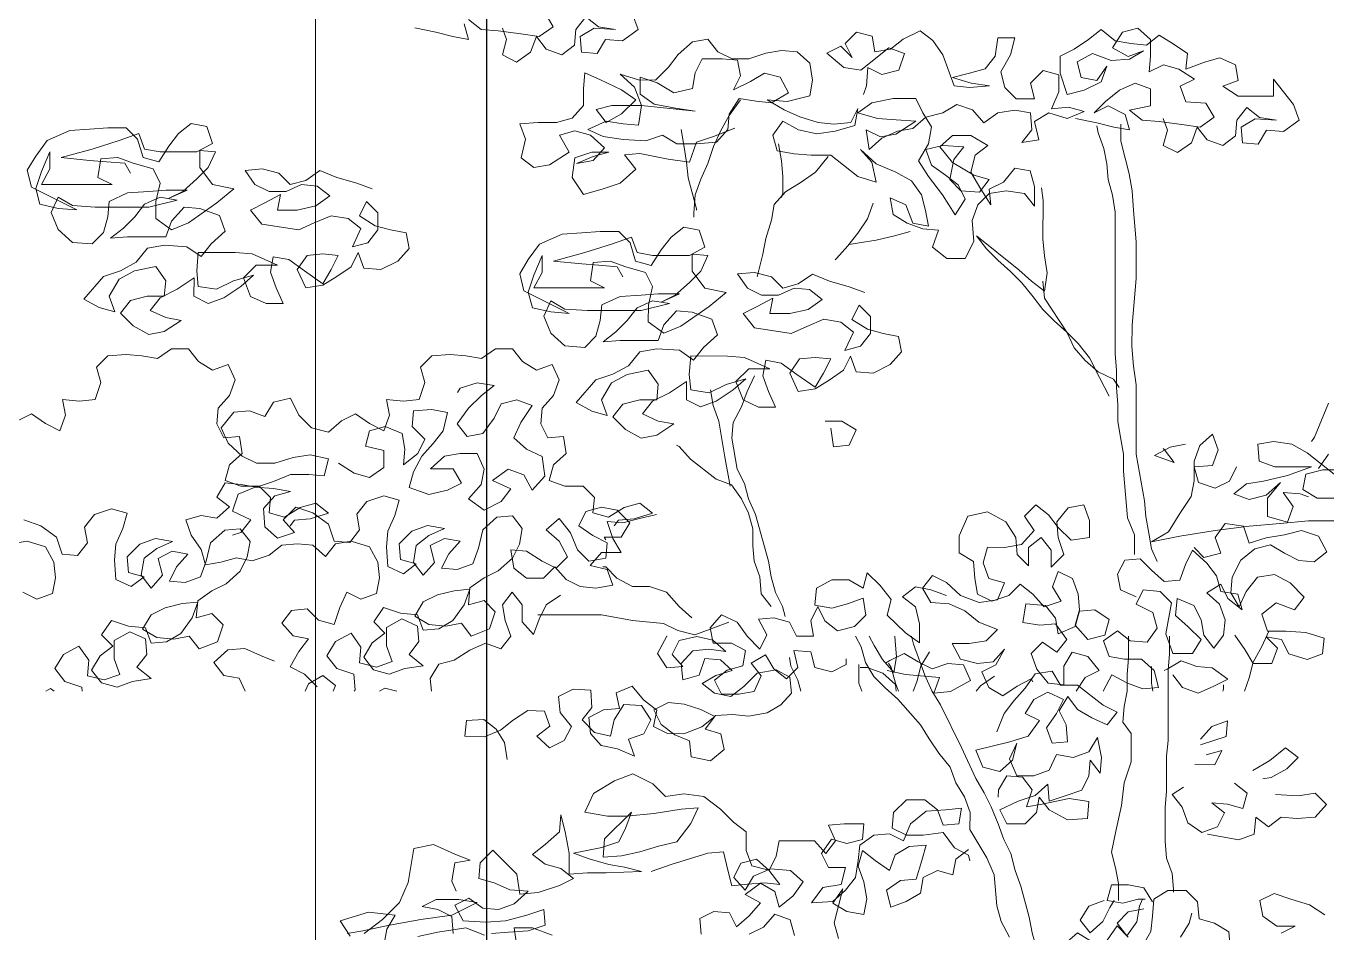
# Model space of a CAD drawing. Header units: metres. Extents: x -58 to 722, y -1100 to 345.
# Drawn here: x 23.128 to 23.697, y 123.825 to 124.221 of the extents above; entities that cross this region are included whole.
import ezdxf

# ---------------------------------------------------------------- set-up
doc = ezdxf.new("R2010")
doc.units = ezdxf.units.M
doc.header["$MEASUREMENT"] = 0
doc.linetypes.add('CENTER2', pattern=[1.125, 0.75, -0.125, 0.125, -0.125])
doc.linetypes.add('CENTERX2', pattern=[4, 2.5, -0.5, 0.5, -0.5])
doc.layers.add('FSR_ARQ_002MURO', color=150, linetype='Continuous', lineweight=30)
doc.layers.add('FSR_ARQ_006ARBOLES', color=74, linetype='Continuous', lineweight=0)
doc.layers.add('FSR_ARQ_016EJES', color=135, linetype='CENTER2')

# ---------------------------------------------------------------- blocks, each defined once
blk = doc.blocks.new('arboles fsr 01')
at = {"layer": 'FSR_ARQ_006ARBOLES', "color": 35}
for points in [[(186.51582, -35.3543), (186.50865, -35.37145), (186.50722, -35.3736)], [(186.51078, -35.38719), (186.51579, -35.38004)], [(186.41776, -35.43073), (186.41777, -35.42072), (186.41421, -35.41213), (186.41208, -35.38853), (186.41209, -35.37995), (186.41067, -35.37136), (186.40924, -35.3635), (186.40925, -35.35491), (186.40854, -35.34633), (186.40855, -35.33775), (186.40784, -35.32916), (186.40791, -35.25764), (186.40649, -35.24906), (186.40435, -35.24119), (186.40364, -35.23332), (186.40222, -35.22546), (186.39936, -35.21759), (186.39865, -35.21401)], [(186.41081, -35.21331), (186.4108, -35.22189), (186.41294, -35.23047), (186.41508, -35.23834), (186.4165, -35.24692), (186.41721, -35.25694), (186.41862, -35.27267), (186.41861, -35.29127), (186.41644, -35.31487), (186.41643, -35.3256), (186.41714, -35.33561), (186.41856, -35.34491), (186.41853, -35.37995), (186.4228, -35.40356), (186.4235, -35.41143), (186.42493, -35.42001), (186.42635, -35.42788), (186.4292, -35.43432)], [(186.40496, -35.35062), (186.39997, -35.34132), (186.39497, -35.3313), (186.38925, -35.32414), (186.38354, -35.31841), (186.37711, -35.31269), (186.37139, -35.30696), (186.36639, -35.30052), (186.36067, -35.29336), (186.35496, -35.28763), (186.34853, -35.28191), (186.34281, -35.27618), (186.33781, -35.26974), (186.35925, -35.28692), (186.36568, -35.29265), (186.37211, -35.29766), (186.37355, -35.28837), (186.37213, -35.27978), (186.37142, -35.2712), (186.37144, -35.25189), (186.37073, -35.24545)], [(186.3714, -35.29266), (186.37211, -35.30124), (186.38354, -35.31841), (186.38711, -35.32628), (186.39282, -35.33273), (186.39925, -35.33845), (186.40712, -35.34204), (186.40997, -35.34633)], [(186.22546, -35.34044), (186.22188, -35.3483), (186.21901, -35.35617), (186.21471, -35.36403), (186.21399, -35.3719), (186.21683, -35.38764), (186.2204, -35.39479), (186.22254, -35.40266), (186.22611, -35.41053), (186.23253, -35.43414), (186.23395, -35.44201), (186.23609, -35.44988), (186.23966, -35.45703), (186.24108, -35.46204)], [(186.23393, -35.45703), (186.22893, -35.45058), (186.22823, -35.442), (186.22537, -35.43413), (186.22467, -35.42626), (186.22467, -35.41768), (186.22253, -35.40981), (186.21897, -35.40266), (186.21397, -35.3955), (186.2061, -35.39263), (186.19324, -35.38261), (186.18752, -35.37617), (186.18609, -35.37545)], [(186.19388, -35.46271), (186.18745, -35.45698), (186.18102, -35.44983), (186.17244, -35.44696), (186.16385, -35.44695), (186.15599, -35.44265), (186.15028, -35.43692), (186.14884, -35.43692)], [(186.21247, -35.46487), (186.20317, -35.46844), (186.1953, -35.47129), (186.18672, -35.46914), (186.17957, -35.46556), (186.16384, -35.46411), (186.14811, -35.46124), (186.11592, -35.46121)], [(186.35449, -35.62409), (186.35021, -35.61621), (186.34807, -35.60835), (186.34665, -35.59261), (186.34308, -35.58402), (186.33451, -35.56971), (186.33452, -35.56113), (186.33167, -35.55326), (186.32738, -35.5461), (186.32453, -35.53823), (186.31882, -35.53108), (186.31382, -35.52392), (186.30953, -35.51677), (186.2981, -35.50388), (186.29167, -35.49815), (186.28595, -35.49243), (186.28167, -35.48527), (186.27953, -35.4774), (186.27654, -35.47191)], [(186.28358, -35.47191), (186.28597, -35.47669), (186.29025, -35.48385), (186.29597, -35.49029), (186.2974, -35.48242), (186.2967, -35.47456), (186.29648, -35.47191)], [(186.30497, -35.47191), (186.30599, -35.476), (186.3117, -35.49174), (186.31527, -35.49961), (186.31955, -35.50676), (186.33026, -35.52823), (186.3374, -35.54397), (186.34168, -35.55112), (186.34525, -35.55828), (186.34882, -35.56686), (186.35167, -35.57473), (186.35524, -35.58189), (186.35738, -35.59047), (186.36024, -35.59834), (186.36451, -35.61408), (186.36594, -35.62195), (186.36807, -35.62982)], [(186.40958, -35.60554), (186.40959, -35.59696), (186.40816, -35.58909), (186.40602, -35.58122), (186.40818, -35.5705), (186.41105, -35.55762), (186.41249, -35.54618), (186.41608, -35.53546), (186.41609, -35.52115), (186.41181, -35.51543), (186.41253, -35.50756), (186.41397, -35.4997), (186.41397, -35.49111), (186.4147, -35.48325), (186.41471, -35.47191)], [(186.43545, -35.47191), (186.43544, -35.48112), (186.43472, -35.48899), (186.43468, -35.52475), (186.43396, -35.53261), (186.43394, -35.55049), (186.43322, -35.55836), (186.43321, -35.57552), (186.43391, -35.58411), (186.43677, -35.59198), (186.43748, -35.59985), (186.43747, -35.60128)], [(186.48567, -35.46941), (186.48209, -35.47728), (186.47779, -35.48514), (186.47564, -35.49301), (186.47336, -35.49982)], [(186.24901, -35.49982), (186.24749, -35.49423), (186.24392, -35.48707), (186.24321, -35.48278)], [(186.29833, -35.49982), (186.29684, -35.4957), (186.2947, -35.48783), (186.29327, -35.48569)], [(186.3469, -35.49217), (186.33975, -35.49717), (186.33762, -35.49982)], [(186.4263, -35.48724), (186.42629, -35.49582), (186.42701, -35.49982)], [(186.46239, -35.49982), (186.46276, -35.49872), (186.46276, -35.49657)]]:
    blk.add_lwpolyline(points, dxfattribs=at)
at = {"layer": 'FSR_ARQ_006ARBOLES'}
for points in [[(186.0537, -35.16463), (186.06443, -35.16678), (186.07301, -35.16893), (186.08087, -35.17037), (186.07874, -35.1625)], [(186.08088, -35.16036), (186.08732, -35.16537), (186.0959, -35.16609), (186.10734, -35.16754), (186.11664, -35.16897), (186.12379, -35.16397), (186.11951, -35.15682)], [(186.16385, -35.15757), (186.1667, -35.16544), (186.15883, -35.17116), (186.15025, -35.17044), (186.14595, -35.17758), (186.13808, -35.17686), (186.13738, -35.16899), (186.14453, -35.16471), (186.15526, -35.16543), (186.14668, -35.164), (186.14025, -35.15898), (186.13523, -35.16542), (186.13451, -35.17328), (186.12807, -35.17828), (186.12021, -35.17541), (186.11521, -35.16897), (186.11234, -35.17684), (186.10518, -35.18184), (186.09803, -35.17825), (186.10019, -35.17039), (186.09804, -35.16467)], [(186.21556, -35.21527), (186.20483, -35.21955), (186.19624, -35.22241), (186.19266, -35.23242), (186.18193, -35.23098), (186.16763, -35.2281), (186.15976, -35.22881), (186.16548, -35.23597), (186.1576, -35.24311), (186.14902, -35.24596), (186.139, -35.24882), (186.13329, -35.24023), (186.13473, -35.23022), (186.14331, -35.22736), (186.1519, -35.22737), (186.14403, -35.22951), (186.13544, -35.23308), (186.14403, -35.23166), (186.14975, -35.22522), (186.14261, -35.21878), (186.13474, -35.21663), (186.12687, -35.21877), (186.13187, -35.22735), (186.12185, -35.23378), (186.11398, -35.2352), (186.10755, -35.23019), (186.10971, -35.2209), (186.10685, -35.21303), (186.11615, -35.21232), (186.12545, -35.21233), (186.13332, -35.21019), (186.13905, -35.20376), (186.13905, -35.19518), (186.13978, -35.18731), (186.14764, -35.19089), (186.15836, -35.19591), (186.16551, -35.20092), (186.15835, -35.20807), (186.15048, -35.21235), (186.14548, -35.20591), (186.15335, -35.20377), (186.16837, -35.20379), (186.19554, -35.20667), (186.18553, -35.20523), (186.17481, -35.20308), (186.16766, -35.19806), (186.16767, -35.18948), (186.17625, -35.19235), (186.18482, -35.19736), (186.19412, -35.19523), (186.19556, -35.18736), (186.19914, -35.18021), (186.20916, -35.18022), (186.21702, -35.18094), (186.21845, -35.18881), (186.21486, -35.19596), (186.22345, -35.19168), (186.23061, -35.18739), (186.23847, -35.18955), (186.24275, -35.19742), (186.23417, -35.20242), (186.2263, -35.20169), (186.21772, -35.20026), (186.21271, -35.20812), (186.21198, -35.21598), (186.20626, -35.22242), (186.19624, -35.22312), (186.18623, -35.22311), (186.17908, -35.21881), (186.1705, -35.22167), (186.15906, -35.22094), (186.14904, -35.2195), (186.14118, -35.21592), (186.15048, -35.21164), (186.15906, -35.21307), (186.16693, -35.2138), (186.16837, -35.20379), (186.1648, -35.19449), (186.15765, -35.18804), (186.16695, -35.19091), (186.17553, -35.19092), (186.18197, -35.18449), (186.18699, -35.17806), (186.19414, -35.17163), (186.20201, -35.1702), (186.20701, -35.17664), (186.21416, -35.18023), (186.22275, -35.18023), (186.23133, -35.17738), (186.2392, -35.17596), (186.24706, -35.17668), (186.2535, -35.18241), (186.25492, -35.19099), (186.25348, -35.19886), (186.24204, -35.20171), (186.23202, -35.20098), (186.2406, -35.206), (186.24847, -35.20958), (186.25776, -35.21245), (186.26563, -35.21317), (186.27421, -35.21247), (186.27779, -35.20532), (186.27635, -35.2139), (186.26634, -35.21675), (186.25704, -35.21817), (186.24774, -35.21602), (186.23988, -35.21172), (186.23487, -35.21887), (186.23701, -35.22674), (186.24559, -35.22817), (186.25417, -35.2289), (186.26418, -35.22891), (186.27061, -35.23392), (186.27776, -35.23965), (186.28706, -35.24252), (186.28492, -35.2325), (186.2792, -35.22606), (186.28706, -35.23322), (186.29707, -35.23752), (186.30494, -35.24182), (186.30994, -35.24897), (186.31207, -35.25684), (186.3135, -35.26471), (186.30563, -35.26327), (186.30206, -35.25397), (186.2942, -35.25039), (186.29562, -35.25897), (186.30277, -35.26327), (186.31064, -35.26614), (186.3185, -35.26686), (186.31563, -35.27544), (186.32278, -35.28117), (186.33208, -35.28118), (186.33638, -35.2726), (186.33567, -35.26187), (186.33854, -35.25401), (186.34427, -35.24829), (186.35285, -35.24687), (186.36215, -35.24831), (186.36715, -35.25475), (186.36716, -35.24473), (186.36502, -35.23686), (186.35715, -35.23543), (186.35142, -35.24257), (186.34427, -35.24614), (186.34498, -35.25401), (186.33998, -35.24614), (186.33498, -35.23755), (186.33713, -35.22897), (186.34357, -35.22397), (186.335, -35.21896), (186.3257, -35.21895), (186.31926, -35.22466), (186.32569, -35.23254), (186.33641, -35.23898), (186.34427, -35.24114), (186.33926, -35.24757), (186.32996, -35.24685), (186.32425, -35.24112), (186.3264, -35.23111), (186.33141, -35.22468), (186.32069, -35.22395), (186.3121, -35.22609), (186.31496, -35.23396), (186.3221, -35.23897), (186.32854, -35.24398), (186.33211, -35.25114), (186.32709, -35.259), (186.32066, -35.24898), (186.31352, -35.23968), (186.30852, -35.23181), (186.31354, -35.22323), (186.31497, -35.21465), (186.31069, -35.20749), (186.30712, -35.20034), (186.29568, -35.20033), (186.28495, -35.20246), (186.27779, -35.20746), (186.2878, -35.21033), (186.2971, -35.21106), (186.30711, -35.21178), (186.29709, -35.21821), (186.28922, -35.21963), (186.28207, -35.21605), (186.28349, -35.22606), (186.28994, -35.22035), (186.29781, -35.21678), (186.30568, -35.21535), (186.31212, -35.20964), (186.3207, -35.2075), (186.32786, -35.20322), (186.33572, -35.20608), (186.34144, -35.21253), (186.34859, -35.20753), (186.35718, -35.2061), (186.36504, -35.20754), (186.36575, -35.21612), (186.36074, -35.22256), (186.36932, -35.22113), (186.36719, -35.21184), (186.37434, -35.20755), (186.38364, -35.21042), (186.39222, -35.20685), (186.38436, -35.2047), (186.37577, -35.20541), (186.37936, -35.19683), (186.37937, -35.18824), (186.3715, -35.18609), (186.36506, -35.19252), (186.3672, -35.20039), (186.3579, -35.20038), (186.35218, -35.19466), (186.35004, -35.18679), (186.35506, -35.17821), (186.35721, -35.16963), (186.34863, -35.16962), (186.34719, -35.17892), (186.34218, -35.18535), (186.33431, -35.18749), (186.32572, -35.18963), (186.33502, -35.1925), (186.34432, -35.19393), (186.3343, -35.19464), (186.32644, -35.19392), (186.32073, -35.17818), (186.31573, -35.17102), (186.3093, -35.16601), (186.30071, -35.17029), (186.29427, -35.17529), (186.2864, -35.17672), (186.28498, -35.16885), (186.27711, -35.1667), (186.27139, -35.17241), (186.27496, -35.17957), (186.26924, -35.17384), (186.26208, -35.17741), (186.27066, -35.18457), (186.27924, -35.18601), (186.29355, -35.17458), (186.30142, -35.17745), (186.29855, -35.18603), (186.28997, -35.18816), (186.28282, -35.18458), (186.28209, -35.19388), (186.28066, -35.19817)], [(186.38793, -35.21042), (186.39865, -35.21258), (186.40723, -35.21473), (186.4151, -35.21617), (186.41296, -35.2083), (186.40438, -35.204), (186.39723, -35.20757), (186.40296, -35.20186), (186.41011, -35.19614), (186.41798, -35.19257), (186.42585, -35.19544), (186.42584, -35.20402), (186.41511, -35.20616), (186.42154, -35.21117), (186.43012, -35.21189), (186.44157, -35.21333), (186.45086, -35.21477), (186.45802, -35.20977), (186.45373, -35.20262), (186.44372, -35.20189), (186.44087, -35.19402), (186.44802, -35.19045), (186.44016, -35.18544), (186.4323, -35.18329), (186.42514, -35.18686), (186.42586, -35.17899), (186.42587, -35.17041), (186.41944, -35.16468), (186.41157, -35.16682), (186.40656, -35.17468), (186.41442, -35.17898), (186.42229, -35.17613), (186.41513, -35.18041), (186.40583, -35.18112), (186.39654, -35.17753), (186.38867, -35.18182), (186.39081, -35.18969), (186.39867, -35.19112), (186.40369, -35.18398), (186.40082, -35.19184), (186.39223, -35.19612), (186.38365, -35.19826), (186.38008, -35.18753), (186.38009, -35.17895), (186.38724, -35.17538), (186.3944, -35.17038), (186.40084, -35.16538), (186.40799, -35.17111), (186.41586, -35.17254), (186.42372, -35.17327), (186.43016, -35.16827), (186.43731, -35.17256), (186.44446, -35.17758), (186.44374, -35.18544), (186.45304, -35.18188), (186.46091, -35.17974), (186.46877, -35.18332), (186.47019, -35.19119), (186.46232, -35.19404), (186.47019, -35.19906), (186.48807, -35.19907), (186.48807, -35.19049), (186.49807, -35.20337), (186.50093, -35.21124), (186.49306, -35.21696), (186.48447, -35.21623), (186.48018, -35.22338), (186.47231, -35.22266), (186.4716, -35.21479), (186.47876, -35.21051), (186.48949, -35.21123), (186.4809, -35.20979), (186.47447, -35.20478), (186.46946, -35.21121), (186.46874, -35.21908), (186.4623, -35.22408), (186.45443, -35.22121), (186.44943, -35.21477), (186.44656, -35.22264), (186.43941, -35.22764), (186.43226, -35.22405), (186.43441, -35.21619), (186.43227, -35.21046)], [(186.21843, -35.20097), (186.21271, -35.20883), (186.20841, -35.2167), (186.20482, -35.22456), (186.20196, -35.23314), (186.19837, -35.241), (186.1955, -35.24887), (186.19478, -35.25817), (186.19478, -35.26031)], [(186.03225, -35.24595), (186.02439, -35.24309), (186.01438, -35.24022), (186.0058, -35.23663), (185.99864, -35.24163), (185.99077, -35.24377), (185.98506, -35.23804), (185.97648, -35.23589), (185.96789, -35.2366), (185.97289, -35.24375), (185.98004, -35.24734), (185.98862, -35.24735), (185.99649, -35.24378), (186.00436, -35.2445), (186.01079, -35.24951), (186.00364, -35.25451), (185.99434, -35.25665), (185.98432, -35.25664), (185.98576, -35.24877), (185.97789, -35.25306), (185.97074, -35.25663), (185.97645, -35.26378), (185.99504, -35.26666), (186.00291, -35.26309), (186.0115, -35.25952), (186.02008, -35.26096), (186.02651, -35.26597), (186.02221, -35.27527), (186.03008, -35.27313), (186.03509, -35.2667), (186.0351, -35.25812), (186.02939, -35.25239), (186.0258, -35.25954), (186.03367, -35.26455), (186.04153, -35.2667), (186.0494, -35.26814), (186.05082, -35.27601), (186.04509, -35.28244), (186.03651, -35.28672), (186.02792, -35.286), (186.02507, -35.27813), (186.02149, -35.28528), (186.01433, -35.29028), (186.00718, -35.29457), (185.99859, -35.29599), (185.99431, -35.28669), (185.99932, -35.27954), (186.00719, -35.27883), (186.01506, -35.27955), (186.01147, -35.2867), (186.00718, -35.29385), (185.99789, -35.2874), (185.99002, -35.28168), (185.98216, -35.28024), (185.98072, -35.2881), (185.98357, -35.29597), (185.98714, -35.30384), (185.97856, -35.30384), (185.9707, -35.30025), (185.96713, -35.29095), (185.97357, -35.28452), (185.9843, -35.28453), (185.97143, -35.2788), (185.96285, -35.27807), (185.94425, -35.27806), (185.94353, -35.28735), (185.94424, -35.29522), (185.95353, -35.29666), (185.96212, -35.29238), (185.97214, -35.28953), (185.96569, -35.29524), (185.95711, -35.30096), (185.94924, -35.30381), (185.94209, -35.30023), (185.9421, -35.29093), (185.93351, -35.29664), (185.92492, -35.30093), (185.91991, -35.30736), (185.92777, -35.31094), (185.93564, -35.31238), (185.92705, -35.31809), (185.91918, -35.31952), (185.91132, -35.31522), (185.90489, -35.30878), (185.9099, -35.30234), (185.91849, -35.30021), (185.92707, -35.30021), (185.92779, -35.29235), (185.92279, -35.28519), (185.91206, -35.28733), (185.90419, -35.29161), (185.89918, -35.30019), (185.90203, -35.30806), (185.89416, -35.3059), (185.8863, -35.30161), (185.89632, -35.29017), (185.90491, -35.28732), (185.91278, -35.28304), (185.91851, -35.27589), (185.92709, -35.27447), (185.93853, -35.27519), (185.94568, -35.2802), (185.95069, -35.27377), (185.95785, -35.26734), (185.955, -35.25947), (185.94499, -35.25589), (185.93712, -35.25517), (185.93068, -35.26231), (185.92781, -35.27018), (185.9085, -35.27016), (185.89992, -35.27087), (185.90636, -35.26586), (185.91209, -35.26015), (185.9171, -35.25372), (185.92497, -35.25015), (185.93355, -35.25159), (185.91924, -35.25515), (185.89207, -35.25512), (185.88062, -35.2544), (185.87347, -35.2501), (185.86989, -35.25796), (185.87346, -35.26655), (185.88061, -35.27299), (185.89062, -35.27372), (185.89634, -35.268), (185.8985, -35.26014), (185.89922, -35.25227), (185.90852, -35.24799), (185.91925, -35.24728), (185.92783, -35.24657), (185.93856, -35.24658), (185.92926, -35.25087), (185.93641, -35.2473), (185.94357, -35.24087), (185.9493, -35.23515), (185.95288, -35.22729), (185.94502, -35.22656), (185.94501, -35.23515), (185.95144, -35.24374), (185.96216, -35.24589), (185.95357, -35.25303), (185.93926, -35.26303), (185.93068, -35.2666), (185.92281, -35.26087), (185.92282, -35.25229), (185.92498, -35.243), (185.92141, -35.23584), (185.9114, -35.23297), (185.90353, -35.2301), (185.89495, -35.23081), (185.89351, -35.24011), (185.90066, -35.24369), (185.8649, -35.24366), (185.8692, -35.23579), (185.8692, -35.22721), (185.8649, -35.23722), (185.86204, -35.2458), (185.86417, -35.25367), (185.87347, -35.25582), (185.88277, -35.25655), (185.85989, -35.24508), (185.85775, -35.2365), (185.86205, -35.22935), (185.86778, -35.22149), (185.87923, -35.21649), (185.88924, -35.21579), (185.89854, -35.21508), (185.90784, -35.21509), (185.91355, -35.22081), (185.9164, -35.23011), (185.92427, -35.23227), (185.92928, -35.2244), (185.9343, -35.21797), (185.94074, -35.21297), (185.9486, -35.21441), (185.95146, -35.22299), (185.94359, -35.22728), (185.92499, -35.22726), (185.91712, -35.22582), (185.91427, -35.21795), (185.90425, -35.22152), (185.89066, -35.2258), (185.87492, -35.23008), (185.88923, -35.23152), (185.89781, -35.23224), (185.9071, -35.23297), (185.90996, -35.23798)], [(186.18838, -35.21596), (186.18981, -35.22383), (186.19123, -35.23241), (186.19194, -35.24028), (186.19621, -35.25602), (186.19621, -35.25674)], [(186.23772, -35.22316), (186.23915, -35.23174), (186.23986, -35.23961), (186.23985, -35.24819), (186.23913, -35.25034)], [(186.26275, -35.22962), (186.25631, -35.23748), (186.24915, -35.24248), (186.24128, -35.24748), (186.23555, -35.25391), (186.23411, -35.26178), (186.23124, -35.27107), (186.22981, -35.27894), (186.22694, -35.29038)], [(186.28562, -35.25324), (186.28275, -35.26111), (186.27773, -35.26825), (186.27272, -35.27469), (186.26699, -35.28112), (186.26628, -35.28183)], [(186.28128, -35.2983), (186.27342, -35.29543), (186.26341, -35.29256), (186.25483, -35.28897), (186.24767, -35.29397), (186.2398, -35.29611), (186.23409, -35.29038), (186.22551, -35.28823), (186.21692, -35.28894), (186.22192, -35.2961), (186.22907, -35.29968), (186.23765, -35.29969), (186.24553, -35.29612), (186.25339, -35.29684), (186.25982, -35.30185), (186.25267, -35.30685), (186.24337, -35.30899), (186.23336, -35.30898), (186.23479, -35.30111), (186.22692, -35.3054), (186.21977, -35.30897), (186.22548, -35.31612), (186.24407, -35.319), (186.25194, -35.31543), (186.26053, -35.31187), (186.26911, -35.3133), (186.27554, -35.31832), (186.27124, -35.32761), (186.27911, -35.32547), (186.28412, -35.31904), (186.28413, -35.31046), (186.27842, -35.30473), (186.27483, -35.31188), (186.2827, -35.31689), (186.29056, -35.31904), (186.29843, -35.32048), (186.29985, -35.32835), (186.29412, -35.33478), (186.28554, -35.33907), (186.27696, -35.33834), (186.2741, -35.33047), (186.27052, -35.33762), (186.26336, -35.34262), (186.25621, -35.34691), (186.24762, -35.34833), (186.24334, -35.33903), (186.24835, -35.33188), (186.25622, -35.33117), (186.26409, -35.33189), (186.26051, -35.33904), (186.25621, -35.34619), (186.24692, -35.33975), (186.23905, -35.33402), (186.23119, -35.33258), (186.22975, -35.34044), (186.2326, -35.34831), (186.23617, -35.35619), (186.22759, -35.35618), (186.21973, -35.35259), (186.21616, -35.34329), (186.2226, -35.33686), (186.23333, -35.33687), (186.22046, -35.33114), (186.21188, -35.33042), (186.19328, -35.3304), (186.19256, -35.3397), (186.19327, -35.34756), (186.20256, -35.349), (186.21115, -35.34472), (186.22117, -35.34187), (186.21472, -35.34758), (186.20614, -35.3533), (186.19827, -35.35615), (186.19112, -35.35257), (186.19113, -35.34327), (186.18254, -35.34898), (186.17395, -35.35327), (186.16894, -35.3597), (186.1768, -35.36328), (186.18467, -35.36472), (186.17608, -35.37043), (186.16821, -35.37186), (186.16035, -35.36756), (186.15392, -35.36112), (186.15893, -35.35468), (186.16752, -35.35255), (186.1761, -35.35255), (186.17682, -35.34469), (186.17182, -35.33753), (186.16109, -35.33967), (186.15322, -35.34395), (186.14821, -35.35253), (186.15106, -35.3604), (186.1432, -35.35825), (186.13533, -35.35395), (186.14536, -35.34251), (186.15394, -35.33966), (186.16181, -35.33538), (186.16754, -35.32823), (186.17612, -35.32681), (186.18757, -35.32753), (186.19471, -35.33255), (186.19973, -35.32611), (186.20688, -35.31968), (186.20403, -35.31181), (186.19402, -35.30823), (186.18615, -35.30751), (186.17971, -35.31465), (186.17684, -35.32252), (186.15753, -35.3225), (186.14895, -35.32321), (186.15539, -35.31821), (186.16112, -35.31249), (186.16613, -35.30606), (186.174, -35.30249), (186.18258, -35.30393), (186.16827, -35.30749), (186.1411, -35.30746), (186.12965, -35.30674), (186.12251, -35.30244), (186.11892, -35.31031), (186.12249, -35.31889), (186.12964, -35.32533), (186.13965, -35.32606), (186.14538, -35.32034), (186.14753, -35.31248), (186.14825, -35.30461), (186.15755, -35.30033), (186.16828, -35.29962), (186.17686, -35.29891), (186.18759, -35.29892), (186.17829, -35.30321), (186.18545, -35.29964), (186.1926, -35.29321), (186.19833, -35.28749), (186.20191, -35.27963), (186.19405, -35.27891), (186.19404, -35.28749), (186.20047, -35.29608), (186.21119, -35.29823), (186.2026, -35.30538), (186.18829, -35.31537), (186.17971, -35.31894), (186.17184, -35.31321), (186.17185, -35.30463), (186.17401, -35.29534), (186.17044, -35.28818), (186.16043, -35.28531), (186.15256, -35.28244), (186.14398, -35.28315), (186.14254, -35.29245), (186.14969, -35.29603), (186.11393, -35.296), (186.11823, -35.28813), (186.11824, -35.27955), (186.11393, -35.28956), (186.11107, -35.29814), (186.1132, -35.30601), (186.1225, -35.30816), (186.1318, -35.30889), (186.10892, -35.29742), (186.10678, -35.28884), (186.11108, -35.28169), (186.11681, -35.27383), (186.12826, -35.26883), (186.13827, -35.26813), (186.14757, -35.26742), (186.15687, -35.26743), (186.16258, -35.27315), (186.16544, -35.28245), (186.1733, -35.28461), (186.17831, -35.27675), (186.18333, -35.27031), (186.18977, -35.26531), (186.19763, -35.26675), (186.20049, -35.27534), (186.19262, -35.27962), (186.17402, -35.2796), (186.16615, -35.27816), (186.1633, -35.27029), (186.15329, -35.27386), (186.13969, -35.27814), (186.12395, -35.28242), (186.13826, -35.28386), (186.14684, -35.28458), (186.15614, -35.28531), (186.15899, -35.29032)], [(186.3042, -35.26756), (186.29633, -35.2697), (186.28703, -35.27184), (186.27845, -35.27326), (186.27344, -35.27397)], [(185.85555, -35.44968), (185.86269, -35.45326), (185.87056, -35.45041), (185.872, -35.44254), (185.87129, -35.43467), (185.86701, -35.4268), (185.85772, -35.42393), (185.84985, -35.42536)], [(185.85276, -35.36314), (185.85992, -35.35957), (185.86707, -35.36458), (185.87422, -35.36816), (185.87708, -35.3603), (185.87566, -35.35243), (185.88424, -35.35315), (185.89211, -35.35244), (185.89498, -35.34386), (185.89284, -35.336), (185.89857, -35.33028), (185.90787, -35.32957), (185.91573, -35.33029), (185.9236, -35.33173), (185.93075, -35.32673), (185.93934, -35.32674), (185.94434, -35.33318), (185.95149, -35.33748), (185.95936, -35.33463), (185.96292, -35.3425), (185.96006, -35.35036), (185.95433, -35.35679), (185.95361, -35.36466), (185.95718, -35.37181), (185.96504, -35.37111), (185.96647, -35.37969), (185.96002, -35.38541), (185.95787, -35.39327), (185.96574, -35.39614), (185.97503, -35.39615), (185.98075, -35.40187), (185.98003, -35.40974), (185.98789, -35.41189), (185.99576, -35.40689), (186.00363, -35.40476), (186.01007, -35.40977), (186.00077, -35.41262), (185.9929, -35.41333), (185.99075, -35.41619)], [(186.00432, -35.49758), (185.99789, -35.49114), (185.99074, -35.48756), (185.99504, -35.47969), (186.00005, -35.47326), (185.99218, -35.47182), (185.98647, -35.46538), (185.99148, -35.45895), (185.99935, -35.45824), (186.00507, -35.46397), (186.01293, -35.46612), (186.0158, -35.45754), (186.01938, -35.44968), (186.02653, -35.45326), (186.0344, -35.45041), (186.03584, -35.44254), (186.03513, -35.43467), (186.03085, -35.4268), (186.02155, -35.42393), (186.01368, -35.42536), (186.00867, -35.43179), (186.00224, -35.42606), (185.99437, -35.42534), (185.9865, -35.42605), (185.98006, -35.43105), (185.97148, -35.4339), (185.96361, -35.43246), (185.95574, -35.4346), (185.94788, -35.43602), (185.94574, -35.42815), (185.94074, -35.421), (185.93788, -35.41313), (185.94575, -35.41099), (185.95362, -35.41243), (185.96006, -35.40671), (185.95363, -35.4017), (185.95793, -35.39455), (185.96579, -35.39527), (185.97366, -35.39671), (185.98224, -35.39386), (185.99083, -35.39029), (186.00013, -35.3903), (186.00799, -35.39102), (186.01015, -35.38244), (186.00085, -35.38029), (185.99227, -35.38171), (185.98297, -35.38456), (185.97367, -35.38455), (185.96652, -35.38097), (185.95937, -35.37453), (185.95581, -35.36666), (185.96225, -35.3588), (185.97012, -35.35809), (185.97798, -35.36096), (185.98228, -35.35381), (185.99086, -35.35167), (185.99515, -35.36026), (186.00158, -35.3667), (186.01016, -35.36885), (186.0166, -35.36314), (186.02376, -35.35957), (186.0309, -35.36458), (186.03805, -35.36816), (186.04092, -35.3603), (186.0395, -35.35243), (186.04808, -35.35315), (186.05595, -35.35244), (186.05881, -35.34386), (186.05668, -35.336), (186.0624, -35.33028), (186.0717, -35.32957), (186.07957, -35.33029), (186.08743, -35.33173), (186.09459, -35.32673), (186.10317, -35.32674), (186.10817, -35.33318), (186.11532, -35.33748), (186.12319, -35.33463), (186.12676, -35.3425), (186.12389, -35.35036), (186.11816, -35.35679), (186.11744, -35.36466), (186.12101, -35.37181), (186.12888, -35.37111), (186.1303, -35.37969), (186.12386, -35.38541), (186.12171, -35.39327), (186.12957, -35.39614), (186.13887, -35.39615), (186.14459, -35.40187), (186.14386, -35.40974), (186.15173, -35.41189), (186.1596, -35.40689), (186.16747, -35.40476), (186.1739, -35.40977), (186.1646, -35.41262), (186.15673, -35.41333), (186.15459, -35.41619)], [(186.01515, -35.38459), (186.02301, -35.3896), (186.03088, -35.39176), (186.03803, -35.38676), (186.03804, -35.37817), (186.02875, -35.37602), (186.0309, -35.36816), (186.03877, -35.36602), (186.04735, -35.3696), (186.04877, -35.37747), (186.04805, -35.38534), (186.05521, -35.37962), (186.05879, -35.37247), (186.05236, -35.36603), (186.05308, -35.35816), (186.06238, -35.35746), (186.07024, -35.35889), (186.06809, -35.36819), (186.06308, -35.37462), (186.05735, -35.38105), (186.05305, -35.38892), (186.0509, -35.39678), (186.06091, -35.40037), (186.07021, -35.39823), (186.07736, -35.39466), (186.07308, -35.3875), (186.06164, -35.38749), (186.06879, -35.38106), (186.07666, -35.37964), (186.08524, -35.37965), (186.08881, -35.38752), (186.08738, -35.39538), (186.08093, -35.40253), (186.08879, -35.40826), (186.09738, -35.40398), (186.10239, -35.39754), (186.0931, -35.39324), (186.10097, -35.38753), (186.10884, -35.3904), (186.11312, -35.39827), (186.11956, -35.39112), (186.11814, -35.38111), (186.11028, -35.37753), (186.10385, -35.3718), (186.10743, -35.36393), (186.11316, -35.35536), (186.10529, -35.35249), (186.09743, -35.35463), (186.09384, -35.36178), (186.08811, -35.36964), (186.08025, -35.37106), (186.07525, -35.36462), (186.08097, -35.35676), (186.08742, -35.35033), (186.09386, -35.34533), (186.08528, -35.34389), (186.07669, -35.34674), (186.07526, -35.34889)], [(186.20328, -35.34757), (186.2047, -35.35544), (186.20756, -35.36331), (186.2104, -35.38048), (186.21325, -35.39622)], [(186.26406, -35.36694), (186.26548, -35.37624), (186.27335, -35.37553), (186.27693, -35.36767), (186.26978, -35.36337), (186.2612, -35.36336)], [(186.52434, -35.41366), (186.50575, -35.41365), (186.49144, -35.41506), (186.47571, -35.41648), (186.45854, -35.41861), (186.44066, -35.42146), (186.42635, -35.4243), (186.43494, -35.4193), (186.44067, -35.41001), (186.4464, -35.40143), (186.44784, -35.39357), (186.44785, -35.38356), (186.45071, -35.37569), (186.45716, -35.36998), (186.46001, -35.37785), (186.45714, -35.38571), (186.44784, -35.38642), (186.44998, -35.39429), (186.45856, -35.39715), (186.46572, -35.39359), (186.4693, -35.38644)], [(186.51863, -35.40222), (186.51005, -35.40221), (186.5029, -35.39791), (186.50434, -35.39004), (186.51293, -35.38791), (186.52294, -35.38792)], [(186.51864, -35.39006), (186.5115, -35.38433), (186.50507, -35.37932), (186.4972, -35.37502), (186.48791, -35.37358), (186.48004, -35.375), (186.48075, -35.38359), (186.48861, -35.38645), (186.5072, -35.38647), (186.49504, -35.39075), (186.48288, -35.3936), (186.4743, -35.39502), (186.46786, -35.40002), (186.47572, -35.40289), (186.48431, -35.40075), (186.49146, -35.39432), (186.48502, -35.40219), (186.48501, -35.41148), (186.49502, -35.41435), (186.49789, -35.40649), (186.49289, -35.39933), (186.50147, -35.40005), (186.50576, -35.40149)], [(186.44356, -35.37497), (186.43569, -35.37639), (186.42782, -35.38068), (186.43783, -35.38426), (186.43283, -35.37782), (186.43212, -35.37711)], [(186.02315, -35.49982), (186.02363, -35.49903), (186.02292, -35.49116), (186.01434, -35.48829), (186.00934, -35.48185), (186.01364, -35.4747), (186.02151, -35.47042), (186.02651, -35.47758), (186.02579, -35.48544), (186.03437, -35.4876), (186.04224, -35.48474), (186.03938, -35.47687), (186.03939, -35.46758), (186.04726, -35.46329), (186.05513, -35.46687), (186.05583, -35.47474), (186.05082, -35.48117), (186.05797, -35.4869), (186.04867, -35.48832), (186.0408, -35.49118), (186.03293, -35.48903), (186.02793, -35.48258), (186.03223, -35.47544), (186.03867, -35.47044), (186.03296, -35.46471), (186.03797, -35.45756), (186.04655, -35.46043), (186.05513, -35.46115), (186.05799, -35.46902), (186.06585, -35.46832), (186.07301, -35.46403), (186.07874, -35.45617), (186.08161, -35.4483), (186.07374, -35.44901), (186.06515, -35.45115), (186.058, -35.45472), (186.0537, -35.46187), (186.06085, -35.46616), (186.06943, -35.46689), (186.0773, -35.46546), (186.0823, -35.47191), (186.0916, -35.46834), (186.09447, -35.45976), (186.08875, -35.45403), (186.08088, -35.45617), (186.08161, -35.44759), (186.08876, -35.44259), (186.09592, -35.43902), (186.10308, -35.43259), (186.10666, -35.42544), (186.1081, -35.41757), (186.1031, -35.41113), (186.09523, -35.41184), (186.08807, -35.41827), (186.08592, -35.42757), (186.08305, -35.43543), (186.07518, -35.43829), (186.06731, -35.43756), (186.07089, -35.43041), (186.07662, -35.42398), (186.06876, -35.42255), (186.0616, -35.42611), (186.06374, -35.4347), (186.05801, -35.44113), (186.05301, -35.43469), (186.05445, -35.42611), (186.06089, -35.42111), (186.06876, -35.41754), (186.06018, -35.4161), (186.05231, -35.41895), (186.04587, -35.42539), (186.04657, -35.43325), (186.05444, -35.43541), (186.048, -35.44041), (186.04013, -35.43682), (186.03943, -35.42681), (186.04015, -35.41894), (186.04373, -35.41108), (186.04589, -35.40321), (186.03802, -35.40106), (186.02944, -35.40391), (186.02442, -35.41035), (186.02585, -35.41821), (186.02084, -35.42465), (186.01297, -35.42392), (186.01012, -35.41534), (186.00225, -35.40961), (185.99367, -35.40674), (185.98723, -35.41317), (185.99295, -35.41961), (185.98436, -35.42247), (185.97793, -35.41674), (185.97722, -35.40744), (185.98295, -35.40101), (185.99082, -35.39887), (185.98224, -35.39743), (185.97294, -35.39671), (185.96436, -35.40028), (185.96149, -35.40886), (185.97078, -35.41316), (185.96577, -35.41959), (185.96148, -35.42102)], [(185.88549, -35.49982), (185.8853, -35.4977), (185.87672, -35.49484), (185.87172, -35.48839), (185.87602, -35.48125), (185.88389, -35.47696), (185.88889, -35.48412), (185.88816, -35.49199), (185.89674, -35.49414), (185.90461, -35.49129), (185.90176, -35.48342), (185.90177, -35.47412), (185.90964, -35.46983), (185.9175, -35.47342), (185.91821, -35.48129), (185.9132, -35.48772), (185.92035, -35.49345), (185.91105, -35.49487), (185.90318, -35.49772), (185.89531, -35.49557), (185.89031, -35.48913), (185.89461, -35.48198), (185.90105, -35.47698), (185.89534, -35.47125), (185.90035, -35.4641), (185.90893, -35.46697), (185.91751, -35.4677), (185.92036, -35.47557), (185.92823, -35.47486), (185.93539, -35.47057), (185.94112, -35.46271), (185.94398, -35.45485), (185.93612, -35.45555), (185.92753, -35.45769), (185.92038, -35.46126), (185.91608, -35.46841), (185.92323, -35.47271), (185.93181, -35.47343), (185.93968, -35.47201), (185.94468, -35.47845), (185.95398, -35.47488), (185.95685, -35.4663), (185.95113, -35.46057), (185.94326, -35.46271), (185.94398, -35.45413), (185.95114, -35.44913), (185.9583, -35.44556), (185.96545, -35.43913), (185.96904, -35.43198), (185.97047, -35.42412), (185.96547, -35.41768), (185.95761, -35.41838), (185.95045, -35.42481), (185.94829, -35.43411), (185.94543, -35.44197), (185.93756, -35.44483), (185.92969, -35.44411), (185.93327, -35.43696), (185.939, -35.43053), (185.93113, -35.42909), (185.92398, -35.43266), (185.92612, -35.44124), (185.92039, -35.44767), (185.91539, -35.44123), (185.91683, -35.43265), (185.92327, -35.42765), (185.93114, -35.42408), (185.92256, -35.42264), (185.91469, -35.4255), (185.90824, -35.43193), (185.90895, -35.4398), (185.91682, -35.44195), (185.91038, -35.44695), (185.90251, -35.44337), (185.90181, -35.43335), (185.90253, -35.42549), (185.90611, -35.41762), (185.90826, -35.40976), (185.9004, -35.4076), (185.89181, -35.41046), (185.8868, -35.41689), (185.88823, -35.42476), (185.88321, -35.43119), (185.87535, -35.43047), (185.87249, -35.42188), (185.86463, -35.41615), (185.85605, -35.41328)], [(186.17605, -35.41049), (186.16675, -35.41262), (186.15888, -35.41476), (186.15101, -35.41404), (186.15386, -35.42262), (186.15815, -35.42978), (186.14814, -35.42977), (186.14241, -35.4362), (186.15099, -35.43835), (186.15384, -35.44622), (186.14526, -35.44765), (186.13739, -35.44692), (186.13024, -35.44334), (186.12453, -35.4369), (186.1188, -35.44262), (186.11022, -35.44261), (186.10379, -35.4376), (186.10236, -35.4283), (186.11023, -35.42902), (186.11809, -35.43403), (186.12524, -35.43762), (186.13097, -35.4319), (186.12669, -35.42403), (186.12025, -35.4183), (186.1267, -35.41259), (186.13241, -35.41974), (186.13598, -35.42833), (186.1417, -35.43406), (186.15028, -35.43263), (186.151, -35.42477), (186.14385, -35.42118), (186.13671, -35.41617), (186.14029, -35.40902), (186.14816, -35.40688), (186.15602, -35.40832), (186.16245, -35.41476), (186.15816, -35.42191), (186.14957, -35.4219), (186.15029, -35.42334)], [(186.38828, -35.49982), (186.39268, -35.49293), (186.39983, -35.48936), (186.39412, -35.4822), (186.38625, -35.48005), (186.38195, -35.4872), (186.38194, -35.4965), (186.37408, -35.49577), (186.36836, -35.48862), (186.36551, -35.48075), (186.37124, -35.47503), (186.37838, -35.48004), (186.3834, -35.47361), (186.37768, -35.46574), (186.36981, -35.46645), (186.36123, -35.46501), (186.36267, -35.45571), (186.37268, -35.45644), (186.37768, -35.46288), (186.37911, -35.47075), (186.38769, -35.46718), (186.38985, -35.45931), (186.39771, -35.45861), (186.40486, -35.46362), (186.40271, -35.47148), (186.39412, -35.47362), (186.38769, -35.46646), (186.38985, -35.4586), (186.38914, -35.45073), (186.38628, -35.44286), (186.37914, -35.43928), (186.37627, -35.44714), (186.38055, -35.4543), (186.37197, -35.45715), (186.36625, -35.45071), (186.35982, -35.4457), (186.35409, -35.45141), (186.34551, -35.45427), (186.33836, -35.45068), (186.33694, -35.44282), (186.33623, -35.43423), (186.32908, -35.42994), (186.32909, -35.42135), (186.33339, -35.41134), (186.3434, -35.40921), (186.3527, -35.41422), (186.3577, -35.42209), (186.3584, -35.43068), (186.36412, -35.4364), (186.36413, -35.42711), (186.37057, -35.42211), (186.37557, -35.42855), (186.37556, -35.43713), (186.382, -35.4307), (186.37915, -35.42211), (186.37844, -35.41425), (186.38417, -35.4071), (186.39204, -35.40568), (186.39489, -35.41355), (186.39489, -35.42213), (186.38559, -35.42355), (186.37916, -35.41711), (186.37416, -35.41067), (186.36772, -35.40565), (186.362, -35.41137), (186.367, -35.41853), (186.36055, -35.42567), (186.35197, -35.4271), (186.34339, -35.42709), (186.34123, -35.43495), (186.34409, -35.44282), (186.35195, -35.44498), (186.34837, -35.45355), (186.33907, -35.45498), (186.32978, -35.45139), (186.32263, -35.44495), (186.31548, -35.44137), (186.31047, -35.4478), (186.31475, -35.45495), (186.32405, -35.45568), (186.33191, -35.45926), (186.33906, -35.46499), (186.34836, -35.46857), (186.34263, -35.47429), (186.33405, -35.47571), (186.32546, -35.4757), (186.32975, -35.48358), (186.33833, -35.48573), (186.3462, -35.48502), (186.35192, -35.47859), (186.34762, -35.48645), (186.34047, -35.49002), (186.34404, -35.49789), (186.35119, -35.50219), (186.35834, -35.49719), (186.3655, -35.49362), (186.36621, -35.49505)], [(186.46851, -35.47154), (186.47351, -35.4787), (186.47779, -35.48586), (186.48709, -35.48587), (186.48996, -35.478), (186.48424, -35.47227), (186.49211, -35.47371), (186.49568, -35.48087), (186.50497, -35.48374), (186.51284, -35.48088), (186.51356, -35.47302), (186.50427, -35.47015), (186.49426, -35.46942), (186.48496, -35.46941), (186.4821, -35.46083), (186.48926, -35.45511), (186.49856, -35.4587), (186.50357, -35.45227), (186.49642, -35.44511), (186.48856, -35.44081), (186.47998, -35.44223), (186.47425, -35.44938), (186.47067, -35.45724), (186.46638, -35.45009), (186.4671, -35.44222), (186.4714, -35.43364), (186.47856, -35.42793), (186.48643, -35.42579), (186.49358, -35.43009), (186.50072, -35.43367), (186.50859, -35.43439), (186.51503, -35.42939), (186.51075, -35.42152), (186.50217, -35.41865), (186.49358, -35.42079), (186.48429, -35.42221), (186.4757, -35.42506), (186.47285, -35.41648), (186.46355, -35.41504), (186.45854, -35.42219), (186.46139, -35.43006), (186.45281, -35.43219), (186.44781, -35.42718)], [(186.41846, -35.45219), (186.4106, -35.44861), (186.40917, -35.44074), (186.41276, -35.43359), (186.42062, -35.43288), (186.42634, -35.43861), (186.43277, -35.44433), (186.44064, -35.44363), (186.44351, -35.43576), (186.44709, -35.42861), (186.45424, -35.43506), (186.45924, -35.4415), (186.46137, -35.44937), (186.46996, -35.45081), (186.47209, -35.45867), (186.46495, -35.45295), (186.46138, -35.44579), (186.45422, -35.45008), (186.46065, -35.4558), (186.46351, -35.46367), (186.46278, -35.47154), (186.45777, -35.47797), (186.45277, -35.47153), (186.45135, -35.46366), (186.44778, -35.45651), (186.4392, -35.45292), (186.43848, -35.4615), (186.44491, -35.46723), (186.45134, -35.47367), (186.44704, -35.48082), (186.43703, -35.48081), (186.43346, -35.4708), (186.43634, -35.45507), (186.43062, -35.44934), (186.42204, -35.44862), (186.41846, -35.45576), (186.42704, -35.46006), (186.42917, -35.46793), (186.42416, -35.47508), (186.41558, -35.47436), (186.40915, -35.46934), (186.40199, -35.47434), (186.40484, -35.48221), (186.41271, -35.48365), (186.42129, -35.48366), (186.42772, -35.48939), (186.42986, -35.49797), (186.42199, -35.49868), (186.41413, -35.49581), (186.40627, -35.49151), (186.40197, -35.49938), (186.40205, -35.49982)], [(186.32262, -35.45139), (186.31476, -35.44852), (186.30689, -35.44708), (186.30045, -35.45208), (186.30688, -35.45709), (186.30902, -35.46568), (186.30901, -35.47533), (186.30187, -35.47032), (186.29258, -35.46137), (186.29473, -35.45351), (186.28901, -35.44635), (186.28258, -35.43991), (186.28043, -35.44777), (186.27328, -35.44347), (186.2647, -35.44347), (186.25683, -35.44775), (186.25611, -35.45633), (186.26469, -35.45777), (186.27256, -35.45563), (186.28043, -35.45278), (186.28185, -35.46136), (186.27612, -35.46708), (186.26754, -35.46921), (186.26111, -35.4642), (186.25754, -35.45705), (186.25395, -35.4642), (186.25538, -35.47206), (186.24679, -35.47206), (186.24323, -35.4649), (186.23536, -35.46275), (186.22749, -35.46346), (186.23178, -35.47133), (186.22819, -35.47848), (186.22176, -35.47203), (186.21676, -35.46488), (186.2089, -35.46129), (186.20317, -35.46773), (186.20459, -35.47559), (186.21389, -35.4756), (186.22104, -35.47919), (186.2196, -35.48705), (186.21173, -35.48919), (186.20529, -35.49419), (186.20886, -35.50135), (186.21744, -35.50135), (186.22531, -35.49993), (186.2289, -35.49207), (186.2239, -35.48562), (186.23105, -35.48134), (186.23534, -35.4885), (186.24177, -35.49351), (186.2475, -35.48779), (186.24536, -35.47921), (186.25394, -35.47993), (186.25608, -35.4878), (186.26466, -35.48995), (186.27181, -35.48638), (186.27182, -35.48352)], [(186.12738, -35.45121), (186.12022, -35.45621), (186.11664, -35.46336), (186.11377, -35.47122), (186.10805, -35.46478), (186.10806, -35.4562), (186.10306, -35.44975), (186.09805, -35.45619), (186.09947, -35.46405), (186.10232, -35.47192), (186.09731, -35.47836), (186.08945, -35.47549), (186.08158, -35.47906), (186.07371, -35.48406), (186.06584, -35.4862), (186.06154, -35.49334), (186.06212, -35.49982)], [(186.10043, -35.53428), (186.09903, -35.52578), (186.0949, -35.51894), (186.08863, -35.51413), (186.07991, -35.51454), (186.07911, -35.5225), (186.08904, -35.52285), (186.09709, -35.51948), (186.10371, -35.51435), (186.11094, -35.50961), (186.11928, -35.50981), (186.12204, -35.51748), (186.11542, -35.5226), (186.12191, -35.52839), (186.12936, -35.52464), (186.13296, -35.51761), (186.12723, -35.5106), (186.12644, -35.50249), (186.13389, -35.49873), (186.14283, -35.49931), (186.14324, -35.50803), (186.13843, -35.5143), (186.14454, -35.52069), (186.15272, -35.52248), (186.15451, -35.5143), (186.15947, -35.50644), (186.16841, -35.50701), (186.17316, -35.51424), (186.16956, -35.52127), (186.16189, -35.52404), (186.16488, -35.5327), (186.15625, -35.52894), (186.14807, -35.52716), (186.14257, -35.52114), (186.14178, -35.51302), (186.14922, -35.50927), (186.15734, -35.50848), (186.15556, -35.50058), (186.16361, -35.49721), (186.16934, -35.50421), (186.17621, -35.5094), (186.17443, -35.51758), (186.18146, -35.52118), (186.1898, -35.52137), (186.19884, -35.51778), (186.20546, -35.51265), (186.19843, -35.50906), (186.19002, -35.50629), (186.18207, -35.50549), (186.17462, -35.50924), (186.17837, -35.51669), (186.18525, -35.52188), (186.19266, -35.52487), (186.19346, -35.53299), (186.20323, -35.53493), (186.21023, -35.5292), (186.20845, -35.52131), (186.20065, -35.51892), (186.20584, -35.51205), (186.21456, -35.51164), (186.22252, -35.51243), (186.232, -35.51081), (186.23885, -35.50668), (186.24426, -35.50079), (186.24346, -35.49267), (186.23643, -35.48908), (186.22695, -35.4907), (186.22017, -35.49741), (186.21354, -35.50253), (186.20537, -35.50075), (186.1991, -35.49594), (186.20594, -35.49181), (186.21422, -35.48942), (186.20833, -35.48401), (186.20037, -35.48321), (186.1976, -35.49162), (186.18933, -35.494), (186.18853, -35.48588), (186.19433, -35.47939), (186.20244, -35.4786), (186.211, -35.47978), (186.20451, -35.47398), (186.19633, -35.4722), (186.18745, -35.4742), (186.18385, -35.48124), (186.18936, -35.48725), (186.18124, -35.48805), (186.1765, -35.48082), (186.18125, -35.47198), (186.1813, -35.47191)], [(185.96797, -35.49982), (185.96499, -35.49325), (185.95712, -35.49182), (185.95212, -35.48538), (185.95928, -35.47895), (185.96786, -35.47824), (185.97573, -35.48182), (185.98288, -35.48469)], [(186.31402, -35.47999), (186.30972, -35.48713), (186.30757, -35.495), (186.30581, -35.49982)], [(186.27825, -35.48639), (186.27824, -35.49569), (186.27974, -35.49982)], [(186.29255, -35.48926), (186.30185, -35.49142), (186.31901, -35.49286), (186.31614, -35.50073), (186.32473, -35.50002), (186.33474, -35.49431), (186.33117, -35.48644), (186.32331, -35.48572), (186.31544, -35.48857), (186.30829, -35.48499), (186.30114, -35.48069), (186.29399, -35.48426), (186.29184, -35.48569)], [(186.43702, -35.49154), (186.44202, -35.49798), (186.44988, -35.50085), (186.45775, -35.49728), (186.46491, -35.49371), (186.45705, -35.48798), (186.44918, -35.48726), (186.44132, -35.48439), (186.43416, -35.48868), (186.43273, -35.48939)], [(185.99835, -35.49982), (186.00003, -35.49615), (186.00719, -35.49186), (186.01362, -35.49688), (186.01254, -35.49982)], [(186.29714, -35.49982), (186.29684, -35.49642), (186.2904, -35.49069), (186.28254, -35.48782), (186.27896, -35.48782)], [(186.34815, -35.52038), (186.35173, -35.51108), (186.35675, -35.50465), (186.36247, -35.49822), (186.36749, -35.49107), (186.37607, -35.48965), (186.38035, -35.4968), (186.38894, -35.49681), (186.4018, -35.50684), (186.40895, -35.51042), (186.40394, -35.51685), (186.39607, -35.51327), (186.38893, -35.50897), (186.38392, -35.50253), (186.37963, -35.50968), (186.3832, -35.51683), (186.3839, -35.52542), (186.37604, -35.52612), (186.37318, -35.51825), (186.3782, -35.51111), (186.38178, -35.50396), (186.37391, -35.50037), (186.36676, -35.50394), (186.36246, -35.51109), (186.36961, -35.51467), (186.36388, -35.52254), (186.35458, -35.52539), (186.33741, -35.52966), (186.34098, -35.53825), (186.34956, -35.5404), (186.356, -35.53469), (186.35816, -35.52611), (186.35457, -35.53397), (186.35814, -35.54256), (186.36672, -35.54256), (186.37459, -35.53971), (186.37818, -35.53185), (186.38676, -35.53329), (186.39463, -35.53043), (186.39892, -35.52328), (186.40106, -35.5333), (186.40034, -35.54117), (186.39534, -35.53472), (186.39462, -35.54259), (186.39103, -35.54974), (186.38316, -35.55259), (186.37458, -35.55545), (186.37387, -35.54686), (186.36743, -35.55258), (186.35884, -35.55543), (186.34954, -35.55971), (186.35311, -35.56687), (186.36241, -35.56688), (186.36814, -35.56116), (186.36957, -35.5533), (186.37457, -35.55974), (186.38387, -35.56475), (186.39388, -35.56405), (186.3946, -35.55546), (186.38459, -35.55402), (186.371, -35.55687), (186.36313, -35.5583), (186.366, -35.54972), (186.361, -35.54327), (186.35313, -35.54255), (186.34884, -35.5497), (186.34883, -35.55328)], [(185.8672, -35.49982), (185.86956, -35.49841), (185.87138, -35.49982)], [(186.0446, -35.49982), (186.03865, -35.49833), (186.0359, -35.49982)], [(186.45113, -35.52405), (186.45686, -35.51762), (186.46473, -35.51476), (186.46401, -35.52263), (186.45113, -35.52691)], [(186.45399, -35.53192), (186.46186, -35.52978), (186.45827, -35.53693), (186.44826, -35.53692)], [(186.47758, -35.53981), (186.48617, -35.53481), (186.49404, -35.52838), (186.50047, -35.53339), (186.49475, -35.53911), (186.48688, -35.54339), (186.48258, -35.5441)], [(186.17335, -35.59092), (186.18336, -35.58735), (186.20196, -35.58165), (186.20983, -35.58094), (186.21197, -35.59024), (186.21411, -35.59811), (186.22197, -35.5974), (186.23056, -35.59669), (186.23842, -35.59741), (186.23271, -35.59026), (186.22413, -35.5881), (186.22128, -35.58023), (186.22128, -35.57093), (186.21485, -35.56592), (186.20842, -35.55948), (186.19984, -35.55304), (186.18983, -35.5516), (186.18053, -35.55302), (186.1741, -35.54657), (186.16409, -35.54156), (186.15479, -35.54513), (186.14406, -35.55155), (186.13976, -35.56085), (186.1512, -35.563), (186.1605, -35.56301), (186.1748, -35.56159), (186.1884, -35.55946), (186.19698, -35.55875), (186.1934, -35.56662), (186.18623, -35.57591), (186.17694, -35.57805), (186.16763, -35.5809), (186.15834, -35.58304), (186.14904, -35.58374), (186.14976, -35.57445), (186.16336, -35.56087), (186.16049, -35.56873), (186.15691, -35.57588), (186.14833, -35.57874), (186.13402, -35.58158), (186.14188, -35.58445), (186.15189, -35.58732), (186.15976, -35.58876), (186.16834, -35.59091), (186.15046, -35.59161), (186.14116, -35.5916), (186.13186, -35.59231), (186.13187, -35.58158), (186.12974, -35.57085), (186.1276, -35.56227), (186.12688, -35.57085), (186.11972, -35.57728), (186.11328, -35.58228), (186.11971, -35.58729), (186.12758, -35.58944), (186.13401, -35.59446), (186.12685, -35.59803), (186.11612, -35.60159), (186.10682, -35.6023), (186.1054, -35.59228), (186.09326, -35.58012), (186.08681, -35.58655), (186.08609, -35.59441), (186.09396, -35.59657), (186.10182, -35.60015), (186.11112, -35.60087), (186.10396, -35.6073), (186.09609, -35.61016), (186.08822, -35.60943), (186.08107, -35.60442), (186.07392, -35.60799), (186.0782, -35.61586), (186.08965, -35.61659), (186.09966, -35.61588), (186.11039, -35.61303), (186.11897, -35.61018), (186.11968, -35.61804), (186.1111, -35.6209), (186.10108, -35.6216), (186.0925, -35.62231)], [(186.12325, -35.62305), (186.11324, -35.61947), (186.10395, -35.61946), (186.10537, -35.62876)], [(186.08892, -35.62302), (186.07963, -35.61944), (186.06532, -35.62157), (186.05531, -35.62371)], [(186.03742, -35.63227), (186.03958, -35.62012), (186.04388, -35.61297), (186.03029, -35.61153), (186.01598, -35.6158), (186.02098, -35.62368)], [(186.07319, -35.62229), (186.07248, -35.61371), (186.06533, -35.61013), (186.05747, -35.60869), (186.06462, -35.60512), (186.07607, -35.60513), (186.08536, -35.60657), (186.07248, -35.613), (186.05675, -35.61513), (186.04101, -35.61797), (186.02742, -35.62082), (186.01955, -35.62224)], [(186.02813, -35.62225), (186.03744, -35.61511), (186.04603, -35.60653), (186.05033, -35.59653), (186.0532, -35.57936), (186.06322, -35.57723), (186.07394, -35.58224), (186.08181, -35.58511), (186.07394, -35.58653), (186.0725, -35.59583), (186.07464, -35.60084)], [(186.46828, -35.54623), (186.47471, -35.55125), (186.47256, -35.55911), (186.46469, -35.55696), (186.45683, -35.55624), (186.46326, -35.56125), (186.45968, -35.5684), (186.45181, -35.57125), (186.44466, -35.56624), (186.4418, -35.55837), (186.4368, -35.55193), (186.44253, -35.54836)], [(186.48901, -35.55197), (186.50046, -35.5527), (186.50904, -35.55128), (186.51476, -35.557), (186.50903, -35.56344), (186.49973, -35.56414), (186.49186, -35.56342), (186.48542, -35.56842), (186.47899, -35.56341), (186.47827, -35.57199), (186.4704, -35.57484), (186.45467, -35.57197)], [(186.33379, -35.57972), (186.32735, -35.58473), (186.32591, -35.59259), (186.31805, -35.59044), (186.31089, -35.59401), (186.30945, -35.60187), (186.3023, -35.60616), (186.29443, -35.60901), (186.29229, -35.60043), (186.29945, -35.59543), (186.30731, -35.59472), (186.31018, -35.58542), (186.31234, -35.57756), (186.30375, -35.57827), (186.2966, -35.58255), (186.29373, -35.59042), (186.28658, -35.5854), (186.28015, -35.58039), (186.278, -35.58826), (186.28085, -35.59613), (186.28227, -35.60471), (186.28084, -35.61258), (186.27225, -35.61114), (186.26511, -35.60684), (186.27012, -35.59969), (186.26581, -35.61685), (186.26795, -35.62472)], [(186.24578, -35.62327), (186.24364, -35.6154), (186.23578, -35.61253), (186.23005, -35.61897), (186.2229, -35.62254)], [(186.19858, -35.62251), (186.19787, -35.61465), (186.20503, -35.61108), (186.21289, -35.6118), (186.21646, -35.61895), (186.2229, -35.61324), (186.22863, -35.60681), (186.22077, -35.60251), (186.22864, -35.59679), (186.23579, -35.60109), (186.23793, -35.60896), (186.24508, -35.60325), (186.2501, -35.5961), (186.24367, -35.59037), (186.23365, -35.58965), (186.22507, -35.59321), (186.22077, -35.60036), (186.21505, -35.59392), (186.21864, -35.58677), (186.22651, -35.58463), (186.23294, -35.59036), (186.23652, -35.58321), (186.23796, -35.57535), (186.25584, -35.57536), (186.26155, -35.5818), (186.26657, -35.57537), (186.263, -35.5675), (186.27086, -35.56679), (186.28088, -35.5668), (186.28015, -35.57467), (186.27229, -35.57681), (186.26442, -35.57465), (186.25941, -35.5818), (186.26298, -35.58896), (186.27156, -35.58897), (186.26941, -35.59755), (186.26011, -35.59897), (186.25438, -35.60683), (186.26511, -35.60612), (186.27155, -35.60041), (186.27656, -35.59398), (186.278, -35.5854), (186.27872, -35.57753), (186.28588, -35.57253), (186.29375, -35.57182), (186.30089, -35.5754), (186.30448, -35.56682), (186.31235, -35.56039), (186.32237, -35.55969), (186.33023, -35.55898), (186.3288, -35.56685), (186.32093, -35.56755), (186.31807, -35.55968), (186.31164, -35.55467), (186.30234, -35.55466), (186.2959, -35.56109), (186.29518, -35.56896), (186.30233, -35.57254), (186.31091, -35.57255), (186.32092, -35.57113), (186.32664, -35.579), (186.33379, -35.58259), (186.3345, -35.58545)], [(186.51399, -35.61279), (186.50613, -35.60778), (186.49683, -35.60491), (186.48825, -35.60204), (186.4811, -35.60561), (186.48252, -35.61348), (186.48967, -35.61849), (186.49897, -35.6185), (186.49181, -35.62207)], [(186.42674, -35.60627), (186.42246, -35.59912), (186.41459, -35.59768), (186.40601, -35.59767), (186.40386, -35.60554), (186.41172, -35.60697), (186.41959, -35.60484), (186.42317, -35.60484)], [(186.40384, -35.62556), (186.40885, -35.61841), (186.41457, -35.62414)], [(186.421, -35.62987), (186.42601, -35.62129), (186.42673, -35.61342), (186.42746, -35.60484), (186.43461, -35.60056), (186.44391, -35.60057), (186.44963, -35.60629), (186.45034, -35.61488), (186.4582, -35.61703), (186.46535, -35.62133), (186.46606, -35.62919)], [(186.42245, -35.60984), (186.41458, -35.61127), (186.40885, -35.61698), (186.41385, -35.62343), (186.41887, -35.61628), (186.4203, -35.60841), (186.42174, -35.60484)], [(186.40243, -35.60553), (186.39456, -35.60839), (186.39026, -35.61554), (186.39526, -35.62198), (186.4017, -35.61626), (186.40528, -35.60911), (186.40743, -35.60554)], [(186.44103, -35.62417), (186.44533, -35.61702), (186.44676, -35.61201)], [(186.39597, -35.62627), (186.38882, -35.62197), (186.38238, -35.62769), (186.38166, -35.63555), (186.38953, -35.6327), (186.39668, -35.62842), (186.39811, -35.6277)]]:
    blk.add_lwpolyline(points, dxfattribs=at)

msp = doc.modelspace()

# ---------------------------------------------------------------- linework, layer by layer
at = {"layer": 'FSR_ARQ_002MURO', "lineweight": 0}
msp.add_lwpolyline([(23.25473, 122.83878), (23.25473, 126.98878), (30.55473, 126.98878), (30.55473, 126.38878)], dxfattribs=at)
at = {"layer": 'FSR_ARQ_016EJES', "linetype": 'CENTERX2', "ltscale": 0.25}
msp.add_line((23.32973, 119.63878), (23.32973, 128.64091), dxfattribs=at)

# ---------------------------------------------------------------- block references
at = {"layer": 'FSR_ARQ_006ARBOLES', "xscale": 0.864, "yscale": 0.864, "zscale": 0.864}
msp.add_blockref('arboles fsr 01', (-137.45225, 154.60229), dxfattribs=at)

doc.saveas('drawing.dxf')
